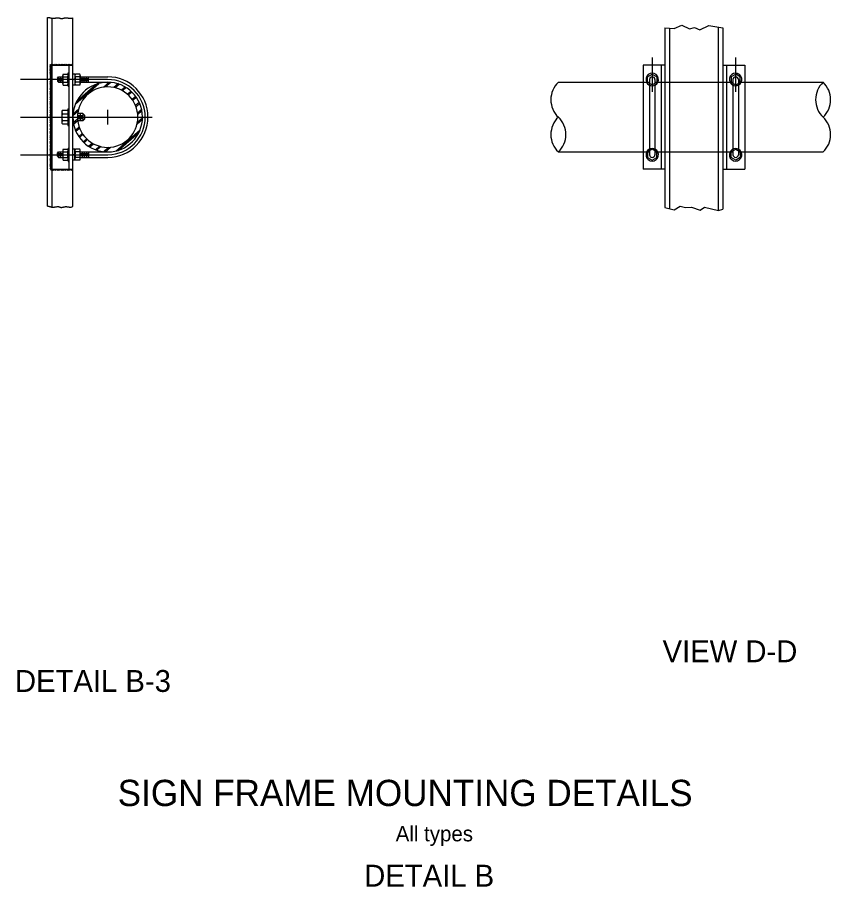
# Model space of a CAD drawing. Extents: x -653 to -629.3, y 504.7 to 514.2.
# Drawn here: x -633.936 to -629.267, y 504.727 to 509.713 of the extents above; entities that cross this region are included whole.
import ezdxf

# ---------------------------------------------------------------- set-up
doc = ezdxf.new("R2010")
doc.units = 0
doc.layers.add('es_DETAIL', color=7, linetype='Continuous')
doc.layers.add('es_NO-PLOT', color=7, linetype='Continuous')

msp = doc.modelspace()

# ---------------------------------------------------------------- linework, layer by layer
at = {"layer": 'es_DETAIL'}
for p, q in [((-633.7631, 508.6296), (-633.7631, 509.713)), ((-633.7363, 508.6249), (-633.7363, 509.7082)), ((-633.6173, 508.6279), (-633.6173, 509.7112)), ((-629.9665, 509.6673), (-629.8851, 509.6537)), ((-630.2184, 509.6537), (-630.2184, 509.3411)), ((-630.2184, 509.6537), (-630.1653, 509.6506)), ((-630.1917, 509.6521), (-630.1917, 509.3411)), ((-629.9118, 509.6581), (-629.9118, 509.3411)), ((-629.8851, 509.6537), (-629.8851, 509.3411)), ((-630.2913, 509.4835), (-630.2913, 509.2864)), ((-629.8122, 509.4835), (-629.8122, 509.2864)), ((-633.743, 509.43), (-633.7485, 509.4407)), ((-633.7429, 509.4218), (-633.7485, 509.4325)), ((-633.7429, 509.4136), (-633.7485, 509.4243)), ((-633.743, 509.4382), (-633.7458, 509.4435)), ((-633.7423, 509.4401), (-633.7316, 509.4456)), ((-633.7423, 509.1215), (-633.7423, 509.4401)), ((-633.7423, 509.4401), (-633.6173, 509.4401)), ((-633.7387, 509.4416), (-633.7412, 509.4466)), ((-633.7341, 509.4401), (-633.7234, 509.4457)), ((-633.7259, 509.4401), (-633.7152, 509.4457)), ((-633.7177, 509.4401), (-633.707, 509.4457)), ((-633.7095, 509.4402), (-633.6988, 509.4457)), ((-633.7013, 509.4402), (-633.6906, 509.4457)), ((-633.6931, 509.4402), (-633.6824, 509.4458)), ((-633.6849, 509.4402), (-633.6742, 509.4458)), ((-633.6767, 509.4403), (-633.666, 509.4458)), ((-633.6685, 509.4403), (-633.6578, 509.4458)), ((-633.6603, 509.4403), (-633.6496, 509.4458)), ((-633.6521, 509.4403), (-633.6414, 509.4459)), ((-633.6439, 509.4403), (-633.6332, 509.4459)), ((-633.6381, 508.8423), (-633.6381, 509.4401)), ((-633.6357, 509.4404), (-633.625, 509.4459)), ((-633.6275, 509.4404), (-633.6173, 509.4456)), ((-633.6193, 509.4404), (-633.6173, 509.4417)), ((-630.3434, 509.4401), (-630.3434, 509.3411)), ((-630.2184, 509.4401), (-630.3434, 509.4401)), ((-630.2392, 509.4401), (-630.2392, 508.8423)), ((-629.8851, 509.4401), (-629.7601, 509.4401)), ((-629.8642, 509.4401), (-629.8642, 508.8423)), ((-629.7601, 509.4401), (-629.7601, 509.3411)), ((-633.7429, 509.4054), (-633.7485, 509.4161)), ((-633.7429, 509.3972), (-633.7484, 509.4079)), ((-633.7429, 509.389), (-633.7484, 509.3997)), ((-633.7428, 509.3808), (-633.7484, 509.3914)), ((-633.7428, 509.3726), (-633.7484, 509.3832)), ((-633.7428, 509.3644), (-633.7483, 509.375)), ((-633.706, 509.3654), (-633.6991, 509.3724)), ((-633.6991, 509.3724), (-633.6991, 509.3411)), ((-633.6991, 509.3724), (-633.6757, 509.3724)), ((-633.6874, 509.3724), (-633.6874, 509.3411)), ((-633.6757, 509.3332), (-633.6757, 509.3803)), ((-633.6726, 509.3882), (-633.6483, 509.3882)), ((-633.6726, 509.3725), (-633.6483, 509.3725)), ((-633.6451, 509.395), (-633.6381, 509.395)), ((-633.6451, 509.3186), (-633.6451, 509.395)), ((-633.6056, 509.3882), (-633.6173, 509.3882)), ((-633.6056, 509.3882), (-633.6056, 509.3253)), ((-633.5781, 509.3882), (-633.6024, 509.3882)), ((-633.5781, 509.3725), (-633.6024, 509.3725)), ((-633.5749, 509.3803), (-633.5749, 509.3332)), ((-633.5749, 509.3724), (-633.4174, 509.3724)), ((-633.5632, 509.3411), (-633.5632, 509.3724)), ((-633.5516, 509.3411), (-633.5516, 509.3724)), ((-633.5399, 509.3411), (-633.5399, 509.3724)), ((-633.5283, 509.3411), (-633.5283, 509.3724)), ((-633.418, 509.3568), (-633.9177, 509.3568)), ((-633.7428, 509.3562), (-633.7483, 509.3668)), ((-633.7428, 509.348), (-633.7483, 509.3586)), ((-633.7427, 509.3398), (-633.7483, 509.3504)), ((-633.7427, 509.3316), (-633.7483, 509.3422)), ((-633.7427, 509.3234), (-633.7482, 509.334)), ((-633.7427, 509.3152), (-633.7482, 509.3258)), ((-633.706, 509.3654), (-633.706, 509.3481)), ((-633.706, 509.3481), (-633.6991, 509.3411)), ((-633.6991, 509.3411), (-633.6757, 509.3411)), ((-633.6932, 509.3654), (-633.6932, 509.3481)), ((-633.6816, 509.3654), (-633.6816, 509.3481)), ((-633.6726, 509.3411), (-633.6483, 509.3411)), ((-633.6726, 509.3253), (-633.6483, 509.3253)), ((-633.6451, 509.3186), (-633.6381, 509.3186)), ((-633.6056, 509.3602), (-633.6173, 509.3534)), ((-633.6056, 509.3253), (-633.6173, 509.3253)), ((-633.5781, 509.3411), (-633.6024, 509.3411)), ((-633.5781, 509.3253), (-633.6024, 509.3253)), ((-633.6021, 509.2177), (-633.4686, 509.3345)), ((-633.5952, 509.2326), (-633.4842, 509.3296)), ((-633.5749, 509.3411), (-633.4174, 509.3411)), ((-633.5691, 509.3481), (-633.5691, 509.3654)), ((-633.5632, 509.3568), (-633.563, 509.3568)), ((-633.5574, 509.3481), (-633.5574, 509.3654)), ((-633.5457, 509.3481), (-633.5457, 509.3654)), ((-633.5341, 509.3481), (-633.5341, 509.3654)), ((-633.4084, 509.3409), (-633.4412, 509.3128)), ((-633.3989, 509.3403), (-633.4295, 509.3141)), ((-633.3554, 509.3336), (-633.382, 509.3108)), ((-633.3511, 509.3285), (-633.374, 509.309)), ((-630.8299, 509.3411), (-630.3069, 509.3411)), ((-630.3434, 509.3411), (-630.3434, 508.9413)), ((-630.3069, 509.3569), (-630.3069, 508.9252)), ((-630.2757, 509.3569), (-630.2757, 508.9252)), ((-630.2757, 509.3411), (-629.8851, 509.3411)), ((-630.2184, 509.3411), (-630.2184, 508.9413)), ((-630.1917, 509.3411), (-630.1917, 508.9413)), ((-629.9118, 509.3411), (-629.9118, 508.9413)), ((-629.8851, 509.3411), (-629.8851, 508.9413)), ((-629.8851, 509.3411), (-629.8278, 509.3411)), ((-629.8278, 509.3569), (-629.8278, 508.9252)), ((-629.7965, 509.3569), (-629.7965, 508.9252)), ((-629.7965, 509.3411), (-629.3101, 509.3411)), ((-629.7601, 509.3411), (-629.7601, 508.9413)), ((-633.7426, 509.307), (-633.7482, 509.3176)), ((-633.7426, 509.2988), (-633.7482, 509.3094)), ((-633.7426, 509.2906), (-633.7482, 509.3012)), ((-633.7426, 509.2824), (-633.7481, 509.293)), ((-633.7426, 509.2742), (-633.7481, 509.2848)), ((-633.7425, 509.266), (-633.7481, 509.2766)), ((-633.7425, 509.2578), (-633.7481, 509.2684)), ((-633.3168, 509.314), (-633.3385, 509.2955)), ((-633.3108, 509.3104), (-633.3322, 509.2921)), ((-633.2836, 509.2898), (-633.304, 509.2723)), ((-633.2787, 509.2853), (-633.2991, 509.2678)), ((-633.7425, 509.2496), (-633.748, 509.2602)), ((-633.7425, 509.2414), (-633.748, 509.252)), ((-633.7425, 509.2332), (-633.748, 509.2438)), ((-633.7424, 509.225), (-633.748, 509.2356)), ((-633.7424, 509.2168), (-633.748, 509.2274)), ((-633.7424, 509.2086), (-633.7479, 509.2192)), ((-633.2567, 509.2602), (-633.277, 509.2428)), ((-633.2528, 509.2548), (-633.2732, 509.2373)), ((-633.236, 509.2253), (-633.2571, 509.2072)), ((-633.2331, 509.219), (-633.2546, 509.2006)), ((-633.7426, 509.1747), (-633.7481, 509.1854)), ((-633.7426, 509.1665), (-633.7481, 509.1772)), ((-633.7425, 509.1583), (-633.7481, 509.169)), ((-633.7424, 509.2004), (-633.7479, 509.211)), ((-633.7423, 509.1922), (-633.7479, 509.2028)), ((-633.7423, 509.184), (-633.7479, 509.1946)), ((-633.6812, 509.1707), (-633.6812, 509.1117)), ((-633.6772, 509.1805), (-633.6468, 509.1805)), ((-633.6468, 509.1889), (-633.6381, 509.1889)), ((-633.6468, 509.1889), (-633.6468, 509.0935)), ((-633.6381, 509.2141), (-633.6381, 509.2149)), ((-633.617, 509.1515), (-633.5867, 509.1781)), ((-633.6163, 509.161), (-633.5838, 509.1894)), ((-633.4174, 509.0985), (-633.4174, 509.1839)), ((-633.2222, 509.1845), (-633.2456, 509.1644)), ((-633.2211, 509.1766), (-633.2447, 509.1564)), ((-633.8996, 509.1412), (-633.3218, 509.1412)), ((-633.7425, 509.1501), (-633.7481, 509.1608)), ((-633.7425, 509.1419), (-633.748, 509.1526)), ((-633.7425, 509.1337), (-633.748, 509.1444)), ((-633.7425, 509.1255), (-633.748, 509.1362)), ((-633.7424, 509.1173), (-633.748, 509.128)), ((-633.7424, 509.1091), (-633.748, 509.1198)), ((-633.7423, 508.8423), (-633.7423, 509.13)), ((-633.6772, 509.1608), (-633.6468, 509.1608)), ((-633.6772, 509.1216), (-633.6468, 509.1216)), ((-633.6166, 509.1076), (-633.5903, 509.1306)), ((-633.6123, 509.1026), (-633.5896, 509.1224)), ((-633.5596, 509.162), (-633.5894, 509.162)), ((-633.5596, 509.1204), (-633.5894, 509.1204)), ((-633.5829, 509.1527), (-633.5829, 509.1297)), ((-633.5751, 509.162), (-633.5751, 509.1204)), ((-633.5674, 509.1527), (-633.5674, 509.1297)), ((-633.5504, 509.1527), (-633.5596, 509.162)), ((-633.5596, 509.162), (-633.5596, 509.1204)), ((-633.5504, 509.1297), (-633.5596, 509.1204)), ((-633.5504, 509.1527), (-633.5504, 509.1297)), ((-633.2179, 509.1267), (-633.249, 509.1001)), ((-633.2154, 509.1376), (-633.2468, 509.1108)), ((-633.7426, 509.0608), (-633.7482, 509.0715)), ((-633.7424, 509.1009), (-633.7479, 509.1116)), ((-633.7424, 509.0927), (-633.7479, 509.1034)), ((-633.7423, 509.0845), (-633.7479, 509.0952)), ((-633.7423, 509.0763), (-633.7479, 509.087)), ((-633.7423, 509.0682), (-633.7479, 509.0788)), ((-633.6772, 509.1019), (-633.6468, 509.1019)), ((-633.6468, 509.0935), (-633.6381, 509.0935)), ((-633.6028, 509.0665), (-633.5814, 509.0853)), ((-633.6001, 509.0601), (-633.5789, 509.0786)), ((-633.3707, 508.9468), (-633.2309, 509.0691)), ((-633.7426, 509.0526), (-633.7481, 509.0633)), ((-633.7426, 509.0444), (-633.7481, 509.0551)), ((-633.7425, 509.0362), (-633.7481, 509.0469)), ((-633.7425, 509.028), (-633.7481, 509.0387)), ((-633.7425, 509.0198), (-633.748, 509.0305)), ((-633.7425, 509.0116), (-633.748, 509.0223)), ((-633.5836, 509.0302), (-633.5634, 509.0479)), ((-633.5798, 509.0247), (-633.5597, 509.0423)), ((-633.3579, 508.9492), (-633.237, 509.0548)), ((-633.7425, 509.0034), (-633.748, 509.0141)), ((-633.7424, 508.9952), (-633.748, 509.0059)), ((-633.7424, 508.987), (-633.748, 508.9977)), ((-633.7424, 508.9788), (-633.7479, 508.9895)), ((-633.7424, 508.9706), (-633.7479, 508.9813)), ((-633.7423, 508.9624), (-633.7479, 508.9731)), ((-633.5582, 508.9993), (-633.5381, 509.0169)), ((-633.5534, 508.9947), (-633.5332, 509.0123)), ((-633.5267, 508.9738), (-633.5057, 508.9921)), ((-633.5208, 508.9701), (-633.4995, 508.9886)), ((-633.4882, 508.9542), (-633.465, 508.9746)), ((-633.4806, 508.952), (-633.4572, 508.9726)), ((-633.9177, 508.9256), (-633.4174, 508.9256)), ((-633.7426, 508.9532), (-633.7482, 508.9638)), ((-633.7426, 508.945), (-633.7481, 508.9556)), ((-633.7426, 508.9368), (-633.7481, 508.9474)), ((-633.7425, 508.9286), (-633.7481, 508.9392)), ((-633.7425, 508.9204), (-633.7481, 508.931)), ((-633.7425, 508.9122), (-633.748, 508.9228)), ((-633.706, 508.9343), (-633.6991, 508.9413)), ((-633.706, 508.917), (-633.706, 508.9343)), ((-633.6991, 508.91), (-633.6991, 508.9413)), ((-633.6991, 508.9413), (-633.6757, 508.9413)), ((-633.6932, 508.917), (-633.6932, 508.9343)), ((-633.6874, 508.91), (-633.6874, 508.9413)), ((-633.6816, 508.917), (-633.6816, 508.9343)), ((-633.6757, 508.9492), (-633.6757, 508.9021)), ((-633.6726, 508.9571), (-633.6483, 508.9571)), ((-633.6726, 508.9413), (-633.6483, 508.9413)), ((-633.6451, 508.9638), (-633.6381, 508.9638)), ((-633.6451, 508.9638), (-633.6451, 508.8874)), ((-633.6056, 508.9571), (-633.6173, 508.9571)), ((-633.6056, 508.929), (-633.6173, 508.9222)), ((-633.6056, 508.8942), (-633.6056, 508.9571)), ((-633.5781, 508.9571), (-633.6024, 508.9571)), ((-633.5781, 508.9413), (-633.6024, 508.9413)), ((-633.5749, 508.9021), (-633.5749, 508.9492)), ((-633.5749, 508.9413), (-633.4174, 508.9413)), ((-633.5691, 508.9343), (-633.5691, 508.917)), ((-633.5632, 508.9413), (-633.5632, 508.91)), ((-633.5632, 508.9256), (-633.563, 508.9256)), ((-633.5574, 508.9343), (-633.5574, 508.917)), ((-633.5516, 508.9413), (-633.5516, 508.91)), ((-633.5457, 508.9343), (-633.5457, 508.917)), ((-633.5399, 508.9413), (-633.5399, 508.91)), ((-633.5341, 508.9343), (-633.5341, 508.917)), ((-633.5283, 508.9413), (-633.5283, 508.91)), ((-633.4428, 508.9408), (-633.4118, 508.968)), ((-633.4316, 508.9418), (-633.4008, 508.9687)), ((-630.8299, 508.9413), (-630.3069, 508.9413)), ((-630.3434, 508.9413), (-630.3434, 508.8423)), ((-630.2757, 508.9413), (-629.8278, 508.9413)), ((-630.2184, 508.9413), (-630.2184, 508.6219)), ((-630.1917, 508.9413), (-630.1917, 508.6156)), ((-629.9118, 508.9413), (-629.9118, 508.6055)), ((-629.8851, 508.9413), (-629.8851, 508.6137)), ((-629.7965, 508.9413), (-629.3101, 508.9413)), ((-629.7601, 508.9413), (-629.7601, 508.8423)), ((-633.7425, 508.904), (-633.748, 508.9146)), ((-633.7425, 508.8958), (-633.748, 508.9064)), ((-633.7424, 508.8876), (-633.748, 508.8982)), ((-633.7424, 508.8794), (-633.748, 508.89)), ((-633.7424, 508.8712), (-633.7479, 508.8818)), ((-633.7424, 508.863), (-633.7479, 508.8736)), ((-633.706, 508.917), (-633.6991, 508.91)), ((-633.6991, 508.91), (-633.6757, 508.91)), ((-633.6726, 508.9099), (-633.6483, 508.9099)), ((-633.6726, 508.8942), (-633.6483, 508.8942)), ((-633.6451, 508.8874), (-633.6381, 508.8874)), ((-633.6056, 508.8942), (-633.6173, 508.8942)), ((-633.5781, 508.9099), (-633.6024, 508.9099)), ((-633.5781, 508.8942), (-633.6024, 508.8942)), ((-633.5749, 508.91), (-633.4174, 508.91)), ((-633.7423, 508.8548), (-633.7479, 508.8654)), ((-633.7424, 508.8466), (-633.7479, 508.8573)), ((-633.7439, 508.8415), (-633.7479, 508.8491)), ((-633.7465, 508.8388), (-633.7403, 508.842)), ((-633.7427, 508.8365), (-633.7321, 508.8421)), ((-633.7423, 508.8423), (-633.6173, 508.8423)), ((-633.7346, 508.8365), (-633.7239, 508.842)), ((-633.7264, 508.8365), (-633.7157, 508.8421)), ((-633.7182, 508.8365), (-633.7075, 508.8421)), ((-633.71, 508.8366), (-633.6993, 508.8421)), ((-633.7018, 508.8366), (-633.6911, 508.8421)), ((-633.6936, 508.8366), (-633.6829, 508.8421)), ((-633.6854, 508.8366), (-633.6747, 508.8422)), ((-633.6772, 508.8366), (-633.6665, 508.8422)), ((-633.669, 508.8367), (-633.6583, 508.8422)), ((-633.6608, 508.8367), (-633.6501, 508.8422)), ((-633.6526, 508.8367), (-633.6419, 508.8422)), ((-633.6444, 508.8367), (-633.6337, 508.8423)), ((-633.6362, 508.8367), (-633.6255, 508.8423)), ((-633.628, 508.8368), (-633.6173, 508.8423)), ((-630.2184, 508.8423), (-630.3434, 508.8423)), ((-629.8851, 508.8423), (-629.7601, 508.8423)), ((-630.2184, 508.6219), (-630.1657, 508.6094)), ((-629.9914, 508.624), (-629.9111, 508.6057)), ((-629.9111, 508.6057), (-629.8851, 508.6137))]:
    msp.add_line(p, q, dxfattribs=at)
for points in [[(-630.1653, 509.6506), (-630.1208, 509.6692), (-630.0764, 509.647), (-630.048, 509.655), (-630.0171, 509.6419), (-629.9665, 509.6673)], [(-630.318, 509.3411), (-630.318, 509.3725), (-630.2915, 509.3878), (-630.265, 509.3725), (-630.265, 509.3411)], [(-629.7855, 509.3411), (-629.7855, 509.3725), (-629.812, 509.3878), (-629.8384, 509.3725), (-629.8384, 509.3411)], [(-630.2664, 509.3401), (-630.2915, 509.3256), (-630.3166, 509.3401)], [(-630.265, 509.3455), (-630.265, 509.3419)], [(-629.8384, 509.3455), (-629.8384, 509.3419)], [(-629.8371, 509.3401), (-629.812, 509.3256), (-629.7868, 509.3401)], [(-633.9177, 509.1412), (-633.1616, 509.1412)], [(-630.318, 508.9413), (-630.318, 508.9099), (-630.2915, 508.8946), (-630.265, 508.9099), (-630.265, 508.9413)], [(-630.2664, 508.9423), (-630.2915, 508.9568), (-630.3166, 508.9423)], [(-630.265, 508.9369), (-630.265, 508.9405)], [(-629.7855, 508.9413), (-629.7855, 508.9099), (-629.812, 508.8946), (-629.8384, 508.9099), (-629.8384, 508.9413)], [(-629.8384, 508.9369), (-629.8384, 508.9405)], [(-629.8371, 508.9423), (-629.812, 508.9568), (-629.7868, 508.9423)], [(-630.1657, 508.6094), (-630.1308, 508.6311), (-630.1001, 508.6219), (-630.0654, 508.6254), (-630.0158, 508.6081), (-629.9914, 508.624)]]:
    msp.add_lwpolyline(points, dxfattribs=at)
for centre, radius, start, end in [((-633.6644, 509.3803), 0.0113, 135.9647, 224.0353), ((-633.633, 509.3568), 0.0425, 158.3259, 201.6741), ((-633.6564, 509.3803), 0.0113, 315.9647, 44.0353), ((-633.6878, 509.3568), 0.0425, 338.3259, 21.6741), ((-633.5943, 509.3803), 0.0113, 135.9647, 224.0353), ((-633.5628, 509.3568), 0.0425, 158.3259, 201.6741), ((-633.5862, 509.3803), 0.0113, 315.9647, 44.0353), ((-633.6176, 509.3568), 0.0425, 338.3259, 21.6741), ((-633.4174, 509.1412), 0.2312, 270.3623, 90.1811), ((-630.2911, 509.3572), 0.0358, 333.4405, 206.5595), ((-630.2913, 509.3569), 0.0156, 360, 180), ((-629.8124, 509.3572), 0.0358, 333.4405, 206.5595), ((-629.8122, 509.3569), 0.0156, 0, 180), ((-633.6644, 509.3332), 0.0113, 135.9647, 224.0353), ((-633.6564, 509.3332), 0.0113, 315.9647, 44.0353), ((-633.4174, 509.1412), 0.1999, 270.3623, 270), ((-633.5943, 509.3332), 0.0113, 135.9647, 224.0353), ((-633.5862, 509.3332), 0.0113, 315.9647, 44.0353), ((-633.4174, 509.1412), 0.2156, 270.3623, 90.1811), ((-630.736, 509.2412), 0.1372, 133.2266, 226.7734), ((-630.2911, 509.3572), 0.0358, 206.5595, 333.4405), ((-629.8124, 509.3572), 0.0358, 206.5595, 333.4405), ((-629.2161, 509.2412), 0.1372, 133.2266, 226.7734), ((-629.404, 509.2412), 0.1372, 313.2266, 46.7734), ((-633.4174, 509.1412), 0.1733, 270.105, 270), ((-633.667, 509.1707), 0.0141, 135.9647, 224.0353), ((-633.667, 509.1117), 0.0141, 135.9647, 224.0353), ((-633.6278, 509.1412), 0.0532, 158.3259, 201.6741), ((-630.736, 509.0412), 0.1372, 133.2266, 226.7734), ((-630.9239, 509.0412), 0.1372, 313.2266, 46.7734), ((-629.404, 509.0412), 0.1372, 313.2266, 46.7734), ((-633.6644, 508.9492), 0.0113, 135.9647, 224.0353), ((-633.633, 508.9256), 0.0425, 158.3259, 201.6741), ((-633.6564, 508.9492), 0.0113, 315.9647, 44.0353), ((-633.6878, 508.9256), 0.0425, 338.3259, 21.6741), ((-633.5943, 508.9492), 0.0113, 135.9647, 224.0353), ((-633.5628, 508.9256), 0.0425, 158.3259, 201.6741), ((-633.5862, 508.9492), 0.0113, 315.9647, 44.0353), ((-633.6176, 508.9256), 0.0425, 338.3259, 21.6741), ((-630.2911, 508.9252), 0.0358, 153.4405, 26.5595), ((-630.2911, 508.9252), 0.0358, 26.5595, 153.4405), ((-630.2913, 508.9255), 0.0156, 180, 0), ((-629.8124, 508.9252), 0.0358, 153.4405, 26.5595), ((-629.8124, 508.9252), 0.0358, 26.5595, 153.4405), ((-629.8122, 508.9255), 0.0156, 180, 360), ((-633.6644, 508.9021), 0.0113, 135.9647, 224.0353), ((-633.6564, 508.9021), 0.0113, 315.9647, 44.0353), ((-633.5943, 508.9021), 0.0113, 135.9647, 224.0353), ((-633.5862, 508.9021), 0.0113, 315.9647, 44.0353)]:
    msp.add_arc(centre, radius, start, end, dxfattribs=at)
for points in [[(-633.7631, 509.713), (-633.7591, 509.7134), (-633.7539, 509.7128), (-633.7513, 509.7121), (-633.7488, 509.7114), (-633.7462, 509.7107), (-633.7437, 509.7099), (-633.7412, 509.7091), (-633.7386, 509.7085), (-633.7317, 509.708), (-633.7248, 509.7085), (-633.7213, 509.709), (-633.7177, 509.7097), (-633.7142, 509.7103), (-633.7106, 509.7109), (-633.7059, 509.7115), (-633.7036, 509.7117), (-633.7024, 509.7117), (-633.7013, 509.7116), (-633.6989, 509.7112), (-633.6965, 509.7104), (-633.6941, 509.7095), (-633.6917, 509.7087), (-633.6893, 509.708), (-633.6869, 509.7074), (-633.6844, 509.7069), (-633.6832, 509.7068), (-633.682, 509.7068), (-633.6779, 509.7073), (-633.6737, 509.7082), (-633.6696, 509.7092), (-633.6675, 509.7097), (-633.6655, 509.7101), (-633.6589, 509.711), (-633.6563, 509.7111), (-633.6538, 509.711), (-633.6487, 509.7105), (-633.6453, 509.71), (-633.6419, 509.7095), (-633.6385, 509.7089), (-633.6351, 509.7085), (-633.6279, 509.7087), (-633.6173, 509.7112)], [(-633.7631, 508.6296), (-633.7591, 508.6301), (-633.7539, 508.6295), (-633.7513, 508.6288), (-633.7488, 508.6281), (-633.7462, 508.6274), (-633.7437, 508.6266), (-633.7412, 508.6258), (-633.7386, 508.6252), (-633.7317, 508.6247), (-633.7248, 508.6252), (-633.7213, 508.6257), (-633.7177, 508.6263), (-633.7142, 508.627), (-633.7106, 508.6275), (-633.7059, 508.6282), (-633.7036, 508.6284), (-633.7024, 508.6284), (-633.7013, 508.6283), (-633.6989, 508.6278), (-633.6965, 508.627), (-633.6941, 508.6261), (-633.6917, 508.6254), (-633.6893, 508.6247), (-633.6869, 508.624), (-633.6844, 508.6235), (-633.6832, 508.6234), (-633.682, 508.6234), (-633.6779, 508.624), (-633.6737, 508.6249), (-633.6696, 508.6259), (-633.6675, 508.6264), (-633.6655, 508.6267), (-633.6589, 508.6277), (-633.6563, 508.6278), (-633.6538, 508.6276), (-633.6487, 508.6271), (-633.6453, 508.6267), (-633.6419, 508.6261), (-633.6385, 508.6256), (-633.6351, 508.6252), (-633.6279, 508.6254), (-633.6173, 508.6279)]]:
    msp.add_spline(points, degree=3, dxfattribs=at)

# ---------------------------------------------------------------- texts
at = {"layer": 'es_NO-PLOT'}
for s, height, p in [('VIEW D-D', 0.12548, (-630.2316, 506.0142)), ('DETAIL B-3', 0.12548, (-633.9497, 505.8439)), ('SIGN FRAME MOUNTING DETAILS', 0.150582, (-633.3599, 505.1891)), ('All types', 0.08784, (-631.7639, 504.9867)), ('DETAIL B', 0.12548, (-631.9447, 504.727))]:
    msp.add_text(s, height=height, dxfattribs=at).set_placement(p)

doc.saveas('drawing.dxf')
